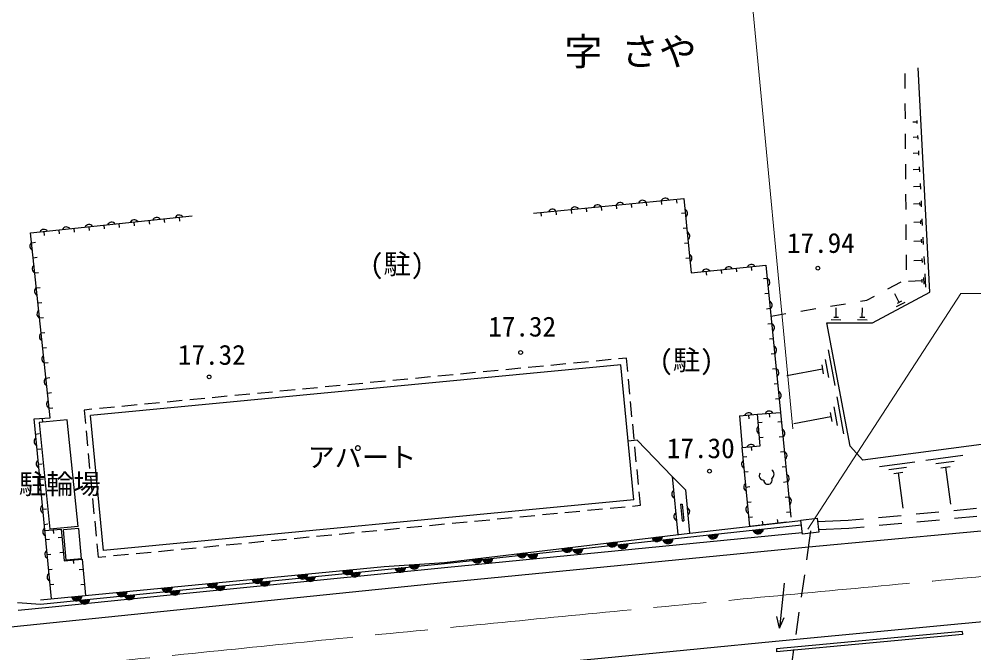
# Model space of a CAD drawing. Units: millimetres, scale not verified. Extents: x 40000 to 680000, y 20000 to 380000.
# Drawn here: x 84780 to 147936, y 278388 to 320302 of the extents above; entities that cross this region are included whole.
import ezdxf
from ezdxf.enums import TextEntityAlignment as Align

# ---------------------------------------------------------------- set-up
doc = ezdxf.new("R2010")
doc.units = ezdxf.units.MM
doc.header["$LTSCALE"] = 1000
doc.linetypes.add('CHAIN', pattern=[18.5, 12, -1.5, 3.5, -1.5])
for name, color, linetype, lineweight in [('M-BGD', 7, 'Continuous', 25), ('M-BGD-EXST', 7, 'Continuous', 25), ('M-BMK', 2, 'CHAIN', 13), ('M-BMK-OTRS', 5, 'Continuous', 25), ('M-STR-HTXT', 7, 'Continuous', 13), ('M-STR-STRD', 7, 'Continuous', 25)]:
    doc.layers.add(name, color=color, linetype=linetype, lineweight=lineweight)
doc.styles.add('ＭＳ ゴシック', font='')
doc.styles.get('ＭＳ ゴシック').set_extended_font_data('MS Gothic')

msp = doc.modelspace()

# ---------------------------------------------------------------- linework, layer by layer
at = {"layer": 'M-BGD'}
for p, q in [((145027, 302243), (144247, 317069)), ((143389, 315714), (143382, 316704)), ((143404, 313714), (143397, 314714)), ((144165, 313493), (143905, 313479)), ((144159, 313597), (144170, 313389)), ((143418, 311714), (143411, 312714)), ((144218, 312486), (143912, 312470)), ((144211, 312608), (144224, 312364)), ((144272, 311443), (143920, 311424)), ((144265, 311584), (144279, 311302)), ((143432, 309714), (143425, 310714)), ((144329, 310362), (143927, 310341)), ((144320, 310522), (144337, 310201)), ((144387, 309242), (143935, 309218)), ((144378, 309422), (144397, 309061)), ((118796, 307461), (128752, 308438)), ((127257, 308291), (127282, 308042)), ((128252, 308389), (128277, 308140)), ((128752, 308438), (129235, 303518)), ((143447, 307714), (143439, 308714)), ((144437, 308283), (144458, 307880)), ((120291, 307607), (120315, 307359)), ((121286, 307705), (121310, 307456)), ((122281, 307803), (122305, 307554)), ((123276, 307900), (123301, 307652)), ((124271, 307998), (124296, 307749)), ((125267, 308096), (125291, 307847)), ((126262, 308193), (126286, 307945)), ((144347, 308076), (143944, 308055)), ((144342, 308177), (144352, 307975)), ((85544, 306157), (96222, 307287)), ((93369, 306985), (93396, 306737)), ((94364, 307091), (94390, 306842)), ((95358, 307196), (95385, 306947)), ((119295, 307510), (119320, 307261)), ((128847, 307471), (128598, 307446)), ((144393, 306985), (144405, 306761)), ((144499, 307102), (144523, 306656)), ((87403, 306354), (87429, 306105)), ((88397, 306459), (88423, 306211)), ((89392, 306565), (89418, 306316)), ((90386, 306670), (90412, 306421)), ((91380, 306775), (91407, 306526)), ((92375, 306880), (92401, 306632)), ((128945, 306475), (128696, 306451)), ((143461, 305714), (143454, 306714)), ((144399, 306873), (143952, 306850)), ((86837, 293935), (85544, 306157)), ((86408, 306249), (86434, 306000)), ((144447, 305750), (144459, 305504)), ((144563, 305879), (144589, 305387)), ((85612, 305516), (85860, 305542)), ((129042, 305480), (128793, 305456)), ((144453, 305627), (143961, 305601)), ((85717, 304521), (85966, 304548)), ((129140, 304485), (128891, 304461)), ((143475, 303714), (143468, 304714)), ((144502, 304470), (144516, 304201)), ((144629, 304612), (144658, 304073)), ((129235, 303518), (134177, 304034)), ((132203, 303828), (132229, 303579)), ((133198, 303932), (133224, 303683)), ((134177, 304034), (135152, 294294)), ((144509, 304335), (143970, 304307)), ((85822, 303527), (86071, 303553)), ((130214, 303620), (130240, 303372)), ((131209, 303724), (131235, 303475)), ((144592, 303219), (144615, 302779)), ((144690, 303445), (144737, 302565)), ((85927, 302533), (86176, 302559)), ((134266, 303144), (134018, 303119)), ((142242, 302456), (143124, 302927)), ((144493, 302993), (143613, 302947)), ((144488, 303103), (144499, 302883)), ((134366, 302149), (134117, 302124)), ((140848, 301711), (141360, 301985)), ((141223, 300211), (145027, 302243)), ((143003, 301563), (142703, 302135)), ((86033, 301538), (86281, 301564)), ((138461, 301316), (139447, 301480)), ((140434, 301643), (140848, 301711)), ((143365, 301570), (142792, 301270)), ((143146, 301638), (142860, 301488)), ((134466, 301154), (134217, 301129)), ((134515, 300663), (135501, 300827)), ((136488, 300990), (137474, 301153)), ((138823, 300568), (138831, 301214)), ((140555, 300567), (140563, 301213)), ((86138, 300544), (86386, 300570)), ((134565, 300159), (134316, 300134)), ((139741, 292049), (138205, 300213)), ((138205, 300213), (141223, 300211)), ((139144, 300402), (138498, 300411)), ((138985, 300566), (138662, 300570)), ((140876, 300401), (140230, 300410)), ((140716, 300565), (140393, 300569)), ((86243, 299549), (86492, 299575)), ((134665, 299164), (134416, 299139)), ((86348, 298555), (86597, 298581)), ((134764, 298169), (134515, 298144)), ((138294, 298436), (138731, 296071)), ((86454, 297560), (86702, 297587)), ((120950, 297497), (119954, 297402)), ((122443, 297639), (121447, 297544)), ((123936, 297782), (122941, 297687)), ((124950, 297879), (124434, 297830)), ((125035, 296997), (124950, 297879)), ((138108, 297790), (138326, 296608)), ((124590, 297443), (89512, 294090)), ((114977, 296926), (113981, 296831)), ((116470, 297068), (115475, 296973)), ((117963, 297211), (116968, 297116)), ((119456, 297354), (118461, 297259)), ((125444, 288511), (124590, 297443)), ((134864, 297174), (134615, 297149)), ((137921, 297144), (135557, 296708)), ((137867, 297440), (137976, 296849)), ((86559, 296566), (86807, 296592)), ((107511, 296212), (106515, 296117)), ((109004, 296355), (108009, 296260)), ((110497, 296497), (109502, 296402)), ((111991, 296640), (110995, 296545)), ((113484, 296783), (112488, 296688)), ((125177, 295504), (125082, 296499)), ((86664, 295571), (86913, 295598)), ((101538, 295641), (100543, 295546)), ((103031, 295784), (102036, 295689)), ((104525, 295926), (103529, 295831)), ((106018, 296069), (105022, 295974)), ((134963, 296179), (134714, 296154)), ((95565, 295070), (94570, 294975)), ((97059, 295213), (96063, 295118)), ((98552, 295356), (97556, 295260)), ((100045, 295498), (99050, 295403)), ((125320, 294010), (125225, 295006)), ((135063, 295184), (134814, 295159)), ((138867, 295331), (139321, 292874)), ((86769, 294577), (87018, 294603)), ((89593, 294499), (89076, 294450)), ((89076, 294450), (89161, 293567)), ((91086, 294642), (90090, 294547)), ((92579, 294785), (91584, 294689)), ((94072, 294927), (93077, 294832)), ((138673, 294660), (138900, 293431)), ((85774, 293857), (86837, 293935)), ((86913, 281955), (85774, 293857)), ((87969, 293807), (86116, 293622)), ((86305, 293896), (86324, 293647)), ((88676, 286752), (87969, 293807)), ((90366, 285157), (89512, 294090)), ((132423, 294063), (133630, 294173)), ((132423, 294063), (132612, 291964)), ((133027, 294118), (133049, 293869)), ((133630, 294173), (135152, 294294)), ((133802, 292092), (133630, 294173)), ((134391, 294233), (134410, 293984)), ((135152, 294294), (135817, 287368)), ((138479, 293989), (136022, 293536)), ((138423, 294296), (138536, 293682)), ((86116, 293622), (86822, 286567)), ((89208, 293070), (89303, 292074)), ((125463, 292517), (125368, 293513)), ((133675, 293631), (133924, 293651)), ((135211, 293671), (134963, 293647)), ((85869, 292862), (86118, 292886)), ((125670, 292450), (125073, 292393)), ((125670, 292450), (127982, 290050)), ((133757, 292634), (134007, 292655)), ((135307, 292676), (135058, 292652)), ((85964, 291866), (86213, 291890)), ((125606, 291024), (125510, 292019)), ((132612, 291964), (133802, 292092)), ((133105, 286751), (132612, 291964)), ((133207, 292028), (133234, 291779)), ((140599, 291139), (139741, 292049)), ((148764, 292204), (140599, 291139)), ((89351, 291576), (89446, 290581)), ((132670, 291349), (132919, 291372)), ((135403, 291681), (135154, 291657)), ((144757, 291130), (147213, 291454)), ((86059, 290871), (86308, 290895)), ((125748, 289531), (125653, 290526)), ((135499, 290685), (135250, 290661)), ((141689, 290725), (144024, 291033)), ((142312, 290510), (143479, 290664)), ((145412, 290904), (146640, 291066)), ((145759, 290637), (146373, 290718)), ((146066, 290678), (146390, 288221)), ((86155, 289875), (86403, 289899)), ((89494, 290083), (89589, 289088)), ((128851, 289168), (127982, 290050)), ((127982, 290050), (128354, 286217)), ((132764, 290353), (133013, 290377)), ((142642, 290257), (143226, 290334)), ((142934, 290296), (143242, 287960)), ((132858, 289358), (133107, 289381)), ((135594, 289690), (135345, 289666)), ((86250, 288880), (86499, 288904)), ((125880, 288151), (125796, 289033)), ((128851, 289168), (129126, 286303)), ((135690, 288694), (135441, 288670)), ((89636, 288590), (89732, 287594)), ((125444, 288511), (90366, 285157)), ((123871, 287959), (124866, 288054)), ((125364, 288101), (125880, 288151)), ((128532, 288218), (128632, 288229)), ((128532, 288218), (128648, 287117)), ((128632, 288229), (128748, 287127)), ((132953, 288362), (133202, 288386)), ((86345, 287884), (86594, 287908)), ((117898, 287388), (118893, 287483)), ((119391, 287530), (120387, 287625)), ((120884, 287673), (121880, 287768)), ((122377, 287816), (123373, 287911)), ((133047, 287367), (133296, 287390)), ((135786, 287699), (135537, 287675)), ((141626, 287343), (143120, 287483)), ((144115, 287577), (145609, 287717)), ((146605, 287810), (148098, 287950)), ((146646, 287291), (148139, 287431)), ((86440, 286889), (86689, 286913)), ((88676, 286752), (86822, 286567)), ((89779, 287097), (89874, 286101)), ((110432, 286674), (111427, 286769)), ((111925, 286817), (112921, 286912)), ((113418, 286959), (114414, 287054)), ((114911, 287102), (115907, 287197)), ((116405, 287245), (117400, 287340)), ((128648, 287117), (128748, 287127)), ((129146, 286309), (136495, 287137)), ((135548, 287035), (133105, 286751)), ((133986, 286854), (133958, 287102)), ((134980, 286969), (134951, 287218)), ((137595, 287075), (139624, 287156)), ((139624, 287156), (140631, 287250)), ((139659, 286637), (140672, 286732)), ((141667, 286825), (143161, 286965)), ((144156, 287058), (145650, 287198)), ((86474, 286473), (87572, 286574)), ((87023, 286523), (87045, 286274)), ((87572, 286574), (87763, 284484)), ((88720, 286622), (87709, 286529)), ((87892, 284523), (87709, 286529)), ((88904, 284616), (88720, 286622)), ((104459, 286103), (105455, 286198)), ((105952, 286246), (106948, 286341)), ((107446, 286388), (108441, 286483)), ((108939, 286531), (109934, 286626)), ((137136, 286456), (136862, 284545)), ((137654, 286557), (139659, 286637)), ((86536, 285894), (86785, 285917)), ((87622, 286027), (87373, 286004)), ((89922, 285604), (90006, 284721)), ((96993, 285389), (97989, 285484)), ((98486, 285532), (99482, 285627)), ((99980, 285675), (100975, 285770)), ((101473, 285817), (102468, 285912)), ((102966, 285960), (103961, 286055)), ((86631, 284898), (86880, 284922)), ((87713, 285031), (87464, 285008)), ((91020, 284818), (92016, 284913)), ((92514, 284961), (93509, 285056)), ((94007, 285104), (95002, 285199)), ((95500, 285246), (96495, 285342)), ((87763, 284484), (88943, 284596)), ((88904, 284616), (87892, 284523)), ((88353, 284540), (88377, 284291)), ((88943, 284596), (89176, 282174)), ((90006, 284721), (90523, 284771)), ((86726, 283903), (86975, 283926)), ((89009, 283903), (88761, 283879)), ((135386, 282997), (135067, 280014)), ((136720, 283555), (136508, 282070)), ((86822, 282907), (87070, 282931)), ((89105, 282908), (88857, 282884)), ((136366, 281080), (136153, 279595)), ((135067, 280014), (134898, 280786)), ((135067, 280014), (135395, 280733)), ((136012, 278605), (135738, 276694))]:
    msp.add_line(p, q, dxfattribs=at)
for points in [[(84666, 281730), (86201, 281620), (112911, 284309), (136527, 286861)], [(84720, 281213), (86970, 281428), (95863, 282338), (112927, 284044), (136584, 286352)], [(86194, 281886), (108921, 284094), (112919, 284368), (129146, 286309)]]:
    msp.add_lwpolyline(points, dxfattribs=at)
msp.add_lwpolyline([(136596, 286246), (136491, 287173), (137570, 287295), (137675, 286368)], close=True, dxfattribs=at)
for centre in [(137617, 303828), (117952, 298255), (97348, 296639), (130447, 290404)]:
    msp.add_circle(centre, 125, dxfattribs=at)
for centre, radius, start, end in [((126026, 308036), 283, 33.67605, 157.53108), ((127519, 308183), 283, 33.67605, 157.53108), ((120055, 307450), 283, 33.67605, 157.53108), ((121548, 307597), 283, 33.67605, 157.53108), ((123040, 307743), 283, 33.67605, 157.53108), ((124533, 307890), 283, 33.67605, 157.53108), ((128714, 307458), 283, 303.67605, 67.53108), ((92389, 306748), 283, 34.11228, 157.9673), ((93881, 306905), 283, 34.11228, 157.9673), ((95372, 307063), 283, 34.11228, 157.9673), ((86422, 306116), 283, 34.11228, 157.9673), ((87914, 306274), 283, 34.11228, 157.9673), ((89406, 306432), 283, 34.11228, 157.9673), ((90897, 306590), 283, 34.11228, 157.9673), ((128861, 305965), 283, 303.67605, 67.53108), ((85771, 305281), 283, 124.11228, 247.9673), ((129007, 304472), 283, 303.67605, 67.53108), ((85928, 303790), 283, 124.11228, 247.9673), ((131720, 303643), 283, 34.0317, 157.88673), ((133212, 303799), 283, 34.0317, 157.88673), ((130228, 303488), 283, 34.0317, 157.88673), ((86086, 302298), 283, 124.11228, 247.9673), ((134159, 302882), 283, 303.78412, 67.63915), ((134308, 301389), 283, 303.78412, 67.63915), ((86244, 300806), 283, 124.11228, 247.9673), ((134457, 299897), 283, 303.78412, 67.63915), ((86402, 299315), 283, 124.11228, 247.9673), ((134607, 298404), 283, 303.78412, 67.63915), ((86560, 297823), 283, 124.11228, 247.9673), ((134756, 296912), 283, 303.78412, 67.63915), ((86718, 296331), 283, 124.11228, 247.9673), ((134905, 295419), 283, 303.78412, 67.63915), ((86875, 294840), 283, 124.11228, 247.9673), ((134401, 294100), 283, 32.60553, 156.46055), ((133028, 293982), 283, 32.60553, 156.46055), ((133849, 293143), 283, 122.81873, 246.67376), ((135151, 292912), 283, 303.56329, 67.41831), ((86049, 292377), 283, 123.53932, 247.39435), ((133187, 291892), 283, 34.21246, 158.06749), ((135294, 291419), 283, 303.56329, 67.41831), ((86192, 290883), 283, 123.53932, 247.39435), ((132850, 290864), 283, 123.4812, 247.33622), ((134023, 290106), 288, 144.49661, 271.36711), ((134313, 289819), 283, 180.21011, 27.58111), ((134436, 290208), 288, 296.42411, 63.29461), ((135438, 289926), 283, 303.56329, 67.41831), ((86335, 289390), 283, 123.53932, 247.39435), ((132991, 289370), 283, 123.4812, 247.33622), ((128228, 288893), 283, 123.60658, 247.46161), ((135581, 288433), 283, 303.56329, 67.41831), ((86478, 287897), 283, 123.53932, 247.39435), ((133133, 287877), 283, 123.4812, 247.33622), ((128373, 287400), 283, 123.60658, 247.46161), ((128854, 287725), 283, 303.49552, 67.35055), ((86621, 286404), 283, 123.53932, 247.39435), ((130678, 286283), 354, 194.96463, 357.36981), ((130678, 286283), 283, 197.18867, 355.14577), ((130678, 286283), 212, 200.93499, 351.39944), ((130678, 286283), 142, 208.64672, 343.68771), ((130678, 286283), 100, 218.96439, 333.37005), ((133661, 286606), 354, 194.96463, 357.36981), ((133661, 286606), 283, 197.18867, 355.14577), ((133661, 286606), 212, 200.93499, 351.39944), ((133661, 286606), 142, 208.64672, 343.68771), ((133661, 286606), 100, 218.96439, 333.37005), ((124005, 285749), 354, 195.61814, 358.02332), ((124005, 285749), 283, 197.84218, 355.79928), ((124005, 285749), 212, 201.58851, 352.05296), ((124005, 285749), 142, 209.30024, 344.34123), ((124005, 285749), 100, 219.6179, 334.02356), ((124713, 285639), 354, 194.96463, 357.36981), ((124713, 285639), 283, 197.18867, 355.14577), ((124713, 285639), 212, 200.93499, 351.39944), ((124713, 285639), 142, 208.64672, 343.68771), ((124713, 285639), 100, 218.96439, 333.37005), ((126984, 286105), 354, 195.61814, 358.02332), ((126984, 286105), 283, 197.84218, 355.79928), ((126984, 286105), 212, 201.58851, 352.05296), ((126984, 286105), 142, 209.30024, 344.34123), ((126984, 286105), 100, 219.6179, 334.02356), ((127696, 285961), 354, 194.96463, 357.36981), ((127696, 285961), 283, 197.18867, 355.14577), ((127696, 285961), 212, 200.93499, 351.39944), ((127696, 285961), 142, 208.64672, 343.68771), ((127696, 285961), 100, 218.96439, 333.37005), ((86764, 284911), 283, 123.53932, 247.39435), ((118047, 285036), 354, 195.61814, 358.02332), ((118047, 285036), 283, 197.84218, 355.79928), ((118047, 285036), 212, 201.58851, 352.05296), ((118047, 285036), 142, 209.30024, 344.34123), ((118047, 285036), 100, 219.6179, 334.02356), ((118748, 284994), 354, 194.96463, 357.36981), ((118748, 284994), 283, 197.18867, 355.14577), ((118748, 284994), 212, 200.93499, 351.39944), ((118748, 284994), 142, 208.64672, 343.68771), ((118748, 284994), 100, 218.96439, 333.37005), ((121026, 285393), 354, 195.61814, 358.02332), ((121026, 285393), 283, 197.84218, 355.79928), ((121026, 285393), 212, 201.58851, 352.05296), ((121026, 285393), 142, 209.30024, 344.34123), ((121026, 285393), 100, 219.6179, 334.02356), ((121730, 285316), 354, 194.96463, 357.36981), ((121730, 285316), 283, 197.18867, 355.14577), ((121730, 285316), 212, 200.93499, 351.39944), ((121730, 285316), 142, 208.64672, 343.68771), ((121730, 285316), 100, 218.96439, 333.37005), ((110916, 284285), 354, 192.7253, 355.13048), ((110916, 284285), 283, 194.94934, 352.90644), ((110916, 284285), 212, 198.69566, 349.16011), ((110916, 284285), 142, 206.40739, 341.44838), ((110916, 284285), 100, 216.72506, 331.13072), ((115069, 284680), 354, 195.61814, 358.02332), ((115069, 284680), 283, 197.84218, 355.79928), ((115069, 284680), 212, 201.58851, 352.05296), ((115069, 284680), 142, 209.30024, 344.34123), ((115069, 284680), 100, 219.6179, 334.02356), ((115765, 284672), 354, 194.96463, 357.36981), ((115765, 284672), 283, 197.18867, 355.14577), ((115765, 284672), 212, 200.93499, 351.39944), ((115765, 284672), 142, 208.64672, 343.68771), ((115765, 284672), 100, 218.96439, 333.37005), ((86907, 283418), 283, 123.53932, 247.39435), ((103524, 283624), 354, 194.3456, 356.75078), ((103524, 283624), 283, 196.56964, 354.52674), ((103524, 283624), 212, 200.31597, 350.78041), ((103524, 283624), 142, 208.0277, 343.06868), ((103524, 283624), 100, 218.34536, 332.75102), ((106510, 283914), 354, 194.3456, 356.75078), ((106510, 283914), 283, 196.56964, 354.52674), ((106510, 283914), 212, 200.31597, 350.78041), ((106510, 283914), 142, 208.0277, 343.06868), ((106510, 283914), 100, 218.34536, 332.75102), ((107013, 283770), 354, 194.54716, 356.95234), ((107013, 283770), 283, 196.7712, 354.7283), ((107013, 283770), 212, 200.51753, 350.98198), ((107013, 283770), 142, 208.22926, 343.27025), ((107013, 283770), 100, 218.54692, 332.95259), ((109998, 284070), 354, 194.54716, 356.95234), ((109998, 284070), 283, 196.7712, 354.7283), ((109998, 284070), 212, 200.51753, 350.98198), ((109998, 284070), 142, 208.22926, 343.27025), ((109998, 284070), 100, 218.54692, 332.95259), ((97552, 283044), 354, 194.3456, 356.75078), ((97552, 283044), 283, 196.56964, 354.52674), ((97552, 283044), 212, 200.31597, 350.78041), ((97552, 283044), 142, 208.0277, 343.06868), ((97552, 283044), 100, 218.34536, 332.75102), ((100538, 283334), 354, 194.3456, 356.75078), ((100538, 283334), 283, 196.56964, 354.52674), ((100538, 283334), 212, 200.31597, 350.78041), ((100538, 283334), 142, 208.0277, 343.06868), ((100538, 283334), 100, 218.34536, 332.75102), ((101043, 283168), 354, 194.54716, 356.95234), ((101043, 283168), 283, 196.7712, 354.7283), ((101043, 283168), 212, 200.51753, 350.98198), ((101043, 283168), 142, 208.22926, 343.27025), ((101043, 283168), 100, 218.54692, 332.95259), ((104028, 283469), 354, 194.54716, 356.95234), ((104028, 283469), 283, 196.7712, 354.7283), ((104028, 283469), 212, 200.51753, 350.98198), ((104028, 283469), 142, 208.22926, 343.27025), ((104028, 283469), 100, 218.54692, 332.95259), ((91580, 282464), 354, 194.3456, 356.75078), ((91580, 282464), 283, 196.56964, 354.52674), ((91580, 282464), 212, 200.31597, 350.78041), ((91580, 282464), 142, 208.0277, 343.06868), ((91580, 282464), 100, 218.34536, 332.75102), ((94566, 282754), 354, 194.3456, 356.75078), ((94566, 282754), 283, 196.56964, 354.52674), ((94566, 282754), 212, 200.31597, 350.78041), ((94566, 282754), 142, 208.0277, 343.06868), ((94566, 282754), 100, 218.34536, 332.75102), ((95073, 282567), 354, 194.54716, 356.95234), ((95073, 282567), 283, 196.7712, 354.7283), ((95073, 282567), 212, 200.51753, 350.98198), ((95073, 282567), 142, 208.22926, 343.27025), ((95073, 282567), 100, 218.54692, 332.95259), ((98058, 282868), 354, 194.54716, 356.95234), ((98058, 282868), 283, 196.7712, 354.7283), ((98058, 282868), 212, 200.51753, 350.98198), ((98058, 282868), 142, 208.22926, 343.27025), ((98058, 282868), 100, 218.54692, 332.95259), ((88594, 282174), 354, 194.3456, 356.75078), ((88594, 282174), 283, 196.56964, 354.52674), ((88594, 282174), 212, 200.31597, 350.78041), ((88594, 282174), 142, 208.0277, 343.06868), ((88594, 282174), 100, 218.34536, 332.75102), ((89103, 281966), 354, 194.54716, 356.95234), ((89103, 281966), 283, 196.7712, 354.7283), ((89103, 281966), 212, 200.51753, 350.98198), ((89103, 281966), 142, 208.22926, 343.27025), ((89103, 281966), 100, 218.54692, 332.95259), ((92088, 282267), 354, 194.54716, 356.95234), ((92088, 282267), 283, 196.7712, 354.7283), ((92088, 282267), 212, 200.51753, 350.98198), ((92088, 282267), 142, 208.22926, 343.27025), ((92088, 282267), 100, 218.54692, 332.95259)]:
    msp.add_arc(centre, radius, start, end, dxfattribs=at)
at = {"layer": 'M-BMK'}
msp.add_arc((704105, -5690774), 6000000, 94.4762, 95.87471, dxfattribs=at)
at = {"layer": 'M-BMK-OTRS'}
for points in [[(70783, 278723), (84241, 280105), (113070, 283066), (136765, 285370), (157685, 287323), (181699, 289462), (211558, 292014), (239391, 294299), (248545, 294959), (255205, 295274), (255403, 292175)], [(203315, 285295), (195340, 284622), (174325, 282787), (167859, 282216), (152098, 280764), (147122, 280309), (134822, 279150), (129850, 278666), (123313, 278027), (118345, 277547), (112316, 276940), (104395, 276144), (99943, 275707), (94961, 275184), (84704, 274120)]]:
    msp.add_lwpolyline(points, dxfattribs=at)
at = {"layer": 'M-STR-HTXT'}
for p, q in [((135965, 293203), (132998, 324248)), ((136959, 286570), (147079, 302150)), ((147079, 302150), (166788, 302150))]:
    msp.add_line(p, q, dxfattribs=at)
at = {"layer": 'M-STR-STRD'}
for p, q in [((147168, 279811), (134870, 278652)), ((147168, 279811), (147187, 279612)), ((147187, 279612), (134889, 278453)), ((134870, 278652), (134889, 278453))]:
    msp.add_line(p, q, dxfattribs=at)

# ---------------------------------------------------------------- texts
at = {"layer": 'M-BGD', "style": 'ＭＳ ゴシック'}
for s, p in [('17.94', (135568, 304444)), ('17.32', (115811, 298912)), ('17.32', (95282, 297046)), ('17.30', (127624, 290869))]:
    msp.add_text(s, height=1320, dxfattribs=at).set_placement(p, align=Align.BOTTOM_LEFT)
for s, p in [('(駐)', (109785, 304102)), ('(駐)', (128927, 297754)), ('アパート', (107459, 291335))]:
    msp.add_text(s, height=1320, dxfattribs=at).set_placement(p, align=Align.MIDDLE_CENTER)
msp.add_text('駐輪場', height=1320, dxfattribs=at).set_placement((87468, 288500), align=Align.BOTTOM_CENTER)
at = {"layer": 'M-BGD-EXST', "style": 'ＭＳ ゴシック'}
msp.add_text('字 さや', height=1833, dxfattribs=at).set_placement((125223, 316689), align=Align.BOTTOM_CENTER)

doc.saveas('drawing.dxf')
